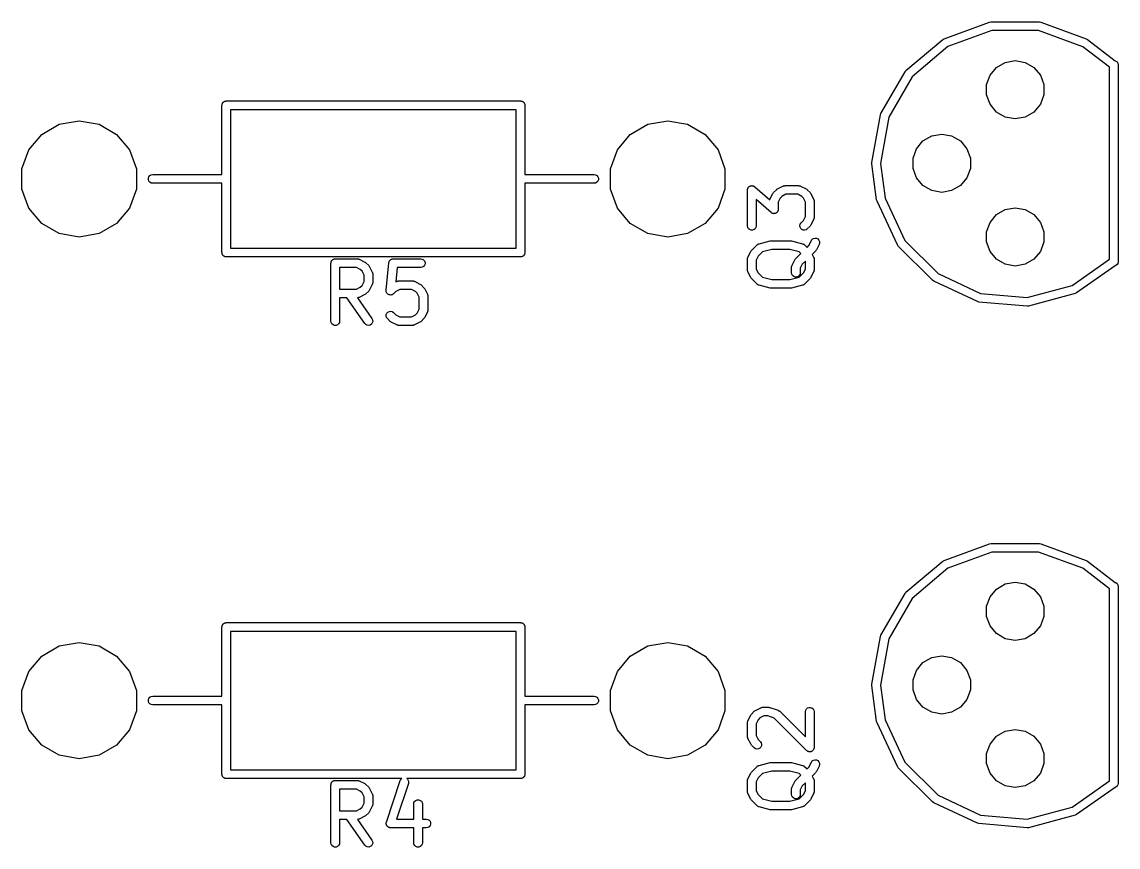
# Model space of a CAD drawing. Extents: x 149.8 to 198.9, y -148.5 to -50.
# Drawn here: x 153.85 to 172.78, y -114.53 to -100.29 of the extents above; entities that cross this region are included whole.
import ezdxf

# ---------------------------------------------------------------- set-up
doc = ezdxf.new("R2010")
doc.units = 0
doc.header["$MEASUREMENT"] = 0
doc.layers.add('BLACK', color=7, linetype='CONTINUOUS')

msp = doc.modelspace()

# ---------------------------------------------------------------- linework, layer by layer
at = {"layer": 'Black'}
for p, q in [((170.558, -100.296), (170.583, -100.291)), ((170.583, -100.291), (171.417, -100.291)), ((171.417, -100.291), (171.442, -100.296)), ((169.774, -100.581), (170.558, -100.296)), ((170.596, -100.441), (169.838, -100.717)), ((171.404, -100.441), (170.596, -100.441)), ((172.164, -100.718), (171.404, -100.441)), ((171.442, -100.296), (172.226, -100.581)), ((169.113, -101.13), (169.752, -100.594)), ((169.752, -100.594), (169.761, -100.589)), ((169.761, -100.589), (169.774, -100.581)), ((172.226, -100.581), (172.236, -100.587)), ((172.236, -100.587), (172.246, -100.592)), ((172.246, -100.592), (172.727, -100.961)), ((169.838, -100.717), (169.22, -101.236)), ((172.625, -101.072), (172.164, -100.718)), ((170.677, -101.075), (170.828, -100.988)), ((170.828, -100.988), (171, -100.958)), ((171, -100.958), (171.172, -100.988)), ((171.172, -100.988), (171.323, -101.075)), ((172.727, -100.961), (172.737, -100.965)), ((172.737, -100.965), (172.757, -100.982)), ((172.757, -100.982), (172.77, -101.004)), ((172.77, -101.004), (172.775, -101.03)), ((172.775, -101.03), (172.775, -104.43)), ((168.68, -101.872), (169.097, -101.15)), ((169.22, -101.236), (168.816, -101.935)), ((169.097, -101.15), (169.113, -101.13)), ((169.113, -101.13), (169.113, -101.13)), ((170.505, -101.373), (170.565, -101.209)), ((170.565, -101.209), (170.677, -101.075)), ((171.323, -101.075), (171.435, -101.209)), ((171.435, -101.209), (171.495, -101.373)), ((172.625, -104.386), (172.625, -101.072)), ((170.505, -101.547), (170.505, -101.373)), ((171.495, -101.373), (171.495, -101.547)), ((170.565, -101.711), (170.505, -101.547)), ((171.495, -101.547), (171.435, -101.711)), ((157.305, -101.73), (157.306, -101.724)), ((157.305, -102.925), (157.305, -101.73)), ((157.306, -101.717), (157.308, -101.711)), ((157.306, -101.724), (157.306, -101.717)), ((157.308, -101.711), (157.31, -101.704)), ((157.31, -101.704), (157.313, -101.699)), ((157.313, -101.699), (157.315, -101.692)), ((157.315, -101.692), (157.319, -101.687)), ((157.319, -101.687), (157.323, -101.682)), ((157.323, -101.682), (157.328, -101.678)), ((157.328, -101.678), (157.332, -101.673)), ((157.332, -101.673), (157.337, -101.669)), ((157.337, -101.669), (157.343, -101.665)), ((157.343, -101.665), (157.349, -101.663)), ((157.349, -101.663), (157.354, -101.66)), ((157.354, -101.66), (157.361, -101.658)), ((157.361, -101.658), (157.367, -101.656)), ((157.367, -101.656), (157.374, -101.656)), ((157.374, -101.656), (157.38, -101.655)), ((157.38, -101.655), (162.46, -101.655)), ((157.455, -101.805), (157.455, -104.195)), ((162.385, -101.805), (157.455, -101.805)), ((162.385, -104.195), (162.385, -101.805)), ((162.46, -101.655), (162.466, -101.656)), ((162.466, -101.656), (162.473, -101.656)), ((162.473, -101.656), (162.479, -101.658)), ((162.479, -101.658), (162.486, -101.66)), ((162.486, -101.66), (162.491, -101.663)), ((162.491, -101.663), (162.498, -101.665)), ((162.498, -101.665), (162.503, -101.669)), ((162.503, -101.669), (162.508, -101.673)), ((162.508, -101.673), (162.512, -101.678)), ((162.512, -101.678), (162.517, -101.682)), ((162.517, -101.682), (162.521, -101.687)), ((162.521, -101.687), (162.525, -101.692)), ((162.525, -101.692), (162.527, -101.699)), ((162.527, -101.699), (162.53, -101.704)), ((162.53, -101.704), (162.532, -101.711)), ((162.532, -101.711), (162.534, -101.717)), ((162.534, -101.717), (162.534, -101.724)), ((162.534, -101.724), (162.535, -101.73)), ((162.535, -101.73), (162.535, -102.925)), ((170.677, -101.845), (170.565, -101.711)), ((171.435, -101.711), (171.323, -101.845)), ((168.526, -102.717), (168.671, -101.896)), ((168.671, -101.896), (168.68, -101.872)), ((168.816, -101.935), (168.676, -102.732)), ((168.68, -101.872), (168.68, -101.872)), ((170.828, -101.932), (170.677, -101.845)), ((171, -101.962), (170.828, -101.932)), ((171.172, -101.932), (171, -101.962)), ((171.323, -101.845), (171.172, -101.932)), ((154.195, -102.231), (154.497, -102.057)), ((154.497, -102.057), (154.84, -101.997)), ((154.84, -101.997), (155.183, -102.057)), ((155.183, -102.057), (155.485, -102.231)), ((164.355, -102.231), (164.657, -102.057)), ((164.657, -102.057), (165, -101.997)), ((165, -101.997), (165.343, -102.057)), ((165.343, -102.057), (165.645, -102.231)), ((153.971, -102.498), (154.195, -102.231)), ((155.485, -102.231), (155.709, -102.498)), ((164.131, -102.498), (164.355, -102.231)), ((165.645, -102.231), (165.869, -102.498)), ((169.295, -102.479), (169.407, -102.345)), ((169.407, -102.345), (169.558, -102.258)), ((169.558, -102.258), (169.73, -102.228)), ((169.73, -102.228), (169.902, -102.258)), ((169.902, -102.258), (170.053, -102.345)), ((170.053, -102.345), (170.165, -102.479)), ((153.852, -102.826), (153.971, -102.498)), ((155.709, -102.498), (155.828, -102.826)), ((164.012, -102.826), (164.131, -102.498)), ((165.869, -102.498), (165.988, -102.826)), ((169.235, -102.643), (169.295, -102.479)), ((170.165, -102.479), (170.225, -102.643)), ((168.526, -102.728), (168.526, -102.717)), ((168.526, -102.74), (168.526, -102.728)), ((168.607, -103.361), (168.526, -102.74)), ((168.676, -102.732), (168.755, -103.33)), ((169.235, -102.817), (169.235, -102.643)), ((170.225, -102.643), (170.225, -102.817)), ((153.852, -103.174), (153.852, -102.826)), ((155.828, -102.826), (155.828, -103.174)), ((156.062, -102.943), (156.084, -102.93)), ((156.084, -102.93), (156.11, -102.925)), ((156.11, -102.925), (157.305, -102.925)), ((162.535, -102.925), (163.73, -102.925)), ((163.73, -102.925), (163.756, -102.93)), ((163.756, -102.93), (163.778, -102.943)), ((164.012, -103.174), (164.012, -102.826)), ((165.988, -102.826), (165.988, -103.174)), ((169.295, -102.981), (169.235, -102.817)), ((170.225, -102.817), (170.165, -102.981)), ((156.036, -102.987), (156.045, -102.962)), ((156.036, -103.013), (156.036, -102.987)), ((156.045, -103.037), (156.036, -103.013)), ((156.045, -102.962), (156.062, -102.943)), ((156.062, -103.057), (156.045, -103.037)), ((156.084, -103.07), (156.062, -103.057)), ((156.11, -103.075), (156.084, -103.07)), ((157.305, -103.075), (156.11, -103.075)), ((157.305, -104.27), (157.305, -103.075)), ((163.73, -103.075), (162.535, -103.075)), ((162.535, -103.075), (162.535, -104.27)), ((163.756, -103.07), (163.73, -103.075)), ((163.778, -103.057), (163.756, -103.07)), ((163.778, -102.943), (163.795, -102.962)), ((163.795, -103.037), (163.778, -103.057)), ((163.795, -102.962), (163.804, -102.987)), ((163.804, -103.013), (163.795, -103.037)), ((163.804, -102.987), (163.804, -103.013)), ((166.405, -103.132), (166.41, -103.129)), ((166.41, -103.129), (166.415, -103.126)), ((166.415, -103.126), (166.422, -103.123)), ((166.422, -103.123), (166.428, -103.119)), ((166.428, -103.119), (166.434, -103.119)), ((166.434, -103.119), (166.439, -103.117)), ((166.439, -103.117), (166.447, -103.117)), ((166.447, -103.117), (166.454, -103.115)), ((166.454, -103.115), (166.46, -103.117)), ((166.46, -103.117), (166.465, -103.117)), ((166.465, -103.117), (166.472, -103.119)), ((166.472, -103.119), (166.479, -103.121)), ((166.479, -103.121), (166.484, -103.124)), ((166.484, -103.124), (166.49, -103.126)), ((166.49, -103.126), (166.495, -103.13)), ((166.495, -103.13), (166.502, -103.134)), ((166.895, -103.171), (166.99, -103.123)), ((166.99, -103.123), (166.994, -103.122)), ((166.994, -103.122), (166.998, -103.12)), ((166.998, -103.12), (167.007, -103.118)), ((167.007, -103.118), (167.015, -103.116)), ((167.015, -103.116), (167.02, -103.116)), ((167.02, -103.116), (167.024, -103.115)), ((167.024, -103.115), (167.262, -103.115)), ((167.262, -103.115), (167.266, -103.116)), ((167.266, -103.116), (167.27, -103.116)), ((167.27, -103.116), (167.279, -103.118)), ((167.279, -103.118), (167.288, -103.12)), ((167.288, -103.12), (167.291, -103.122)), ((167.291, -103.122), (167.295, -103.123)), ((167.295, -103.123), (167.391, -103.171)), ((169.407, -103.115), (169.295, -102.981)), ((169.558, -103.202), (169.407, -103.115)), ((170.053, -103.115), (169.902, -103.202)), ((170.165, -102.981), (170.053, -103.115)), ((153.971, -103.502), (153.852, -103.174)), ((155.828, -103.174), (155.709, -103.502)), ((164.131, -103.502), (164.012, -103.174)), ((165.988, -103.174), (165.869, -103.502)), ((166.377, -103.19), (166.379, -103.183)), ((166.377, -103.81), (166.377, -103.19)), ((166.379, -103.176), (166.381, -103.171)), ((166.379, -103.183), (166.379, -103.176)), ((166.381, -103.171), (166.382, -103.165)), ((166.382, -103.165), (166.386, -103.158)), ((166.386, -103.158), (166.388, -103.152)), ((166.388, -103.152), (166.392, -103.147)), ((166.392, -103.147), (166.395, -103.142)), ((166.395, -103.142), (166.401, -103.138)), ((166.401, -103.138), (166.405, -103.132)), ((166.502, -103.134), (166.762, -103.362)), ((166.766, -103.347), (166.814, -103.252)), ((166.814, -103.252), (166.821, -103.243)), ((166.821, -103.243), (166.828, -103.233)), ((166.828, -103.233), (166.876, -103.185)), ((166.876, -103.185), (166.885, -103.178)), ((166.885, -103.178), (166.895, -103.171)), ((166.973, -103.3), (166.943, -103.33)), ((167.042, -103.265), (166.973, -103.3)), ((167.244, -103.265), (167.042, -103.265)), ((167.313, -103.3), (167.244, -103.265)), ((167.343, -103.33), (167.313, -103.3)), ((167.391, -103.171), (167.4, -103.178)), ((167.4, -103.178), (167.41, -103.185)), ((167.41, -103.185), (167.458, -103.233)), ((167.458, -103.233), (167.465, -103.243)), ((167.465, -103.243), (167.472, -103.252)), ((167.472, -103.252), (167.519, -103.347)), ((169.73, -103.232), (169.558, -103.202)), ((169.902, -103.202), (169.73, -103.232)), ((154.195, -103.769), (153.971, -103.502)), ((155.709, -103.502), (155.485, -103.769)), ((164.355, -103.769), (164.131, -103.502)), ((165.869, -103.502), (165.645, -103.769)), ((166.784, -103.58), (166.527, -103.356)), ((166.527, -103.356), (166.527, -103.81)), ((166.762, -103.362), (166.763, -103.355)), ((166.763, -103.355), (166.765, -103.352)), ((166.765, -103.352), (166.766, -103.347)), ((166.943, -103.33), (166.908, -103.399)), ((166.908, -103.399), (166.908, -103.524)), ((167.377, -103.399), (167.343, -103.33)), ((167.377, -103.649), (167.377, -103.399)), ((167.519, -103.347), (167.521, -103.352)), ((167.521, -103.352), (167.523, -103.355)), ((167.523, -103.355), (167.524, -103.364)), ((167.524, -103.364), (167.527, -103.372)), ((167.527, -103.372), (167.527, -103.377)), ((167.527, -103.377), (167.527, -103.381)), ((167.527, -103.381), (167.527, -103.667)), ((168.611, -103.372), (168.607, -103.361)), ((168.614, -103.383), (168.611, -103.372)), ((168.966, -104.138), (168.614, -103.383)), ((168.755, -103.33), (169.096, -104.063)), ((170.828, -103.528), (171, -103.498)), ((171, -103.498), (171.172, -103.528)), ((166.79, -103.584), (166.784, -103.58)), ((166.796, -103.589), (166.79, -103.584)), ((166.801, -103.591), (166.796, -103.589)), ((166.806, -103.594), (166.801, -103.591)), ((166.813, -103.595), (166.806, -103.594)), ((166.82, -103.598), (166.813, -103.595)), ((166.826, -103.598), (166.82, -103.598)), ((166.832, -103.599), (166.826, -103.598)), ((166.839, -103.598), (166.832, -103.599)), ((166.846, -103.598), (166.839, -103.598)), ((166.852, -103.596), (166.846, -103.598)), ((166.858, -103.595), (166.852, -103.596)), ((166.864, -103.591), (166.858, -103.595)), ((166.871, -103.589), (166.864, -103.591)), ((166.875, -103.585), (166.871, -103.589)), ((166.88, -103.582), (166.875, -103.585)), ((166.885, -103.577), (166.88, -103.582)), ((166.891, -103.572), (166.885, -103.577)), ((166.894, -103.567), (166.891, -103.572)), ((166.897, -103.563), (166.894, -103.567)), ((166.9, -103.556), (166.897, -103.563)), ((166.904, -103.549), (166.9, -103.556)), ((166.905, -103.544), (166.904, -103.549)), ((166.907, -103.538), (166.905, -103.544)), ((166.908, -103.524), (166.907, -103.531)), ((166.907, -103.531), (166.907, -103.538)), ((167.343, -103.717), (167.377, -103.649)), ((167.521, -103.696), (167.519, -103.7)), ((167.523, -103.692), (167.521, -103.696)), ((167.524, -103.684), (167.523, -103.692)), ((167.527, -103.675), (167.524, -103.684)), ((167.527, -103.667), (167.527, -103.671)), ((167.527, -103.671), (167.527, -103.675)), ((170.565, -103.749), (170.677, -103.615)), ((170.677, -103.615), (170.828, -103.528)), ((171.172, -103.528), (171.323, -103.615)), ((171.323, -103.615), (171.435, -103.749)), ((154.497, -103.943), (154.195, -103.769)), ((155.485, -103.769), (155.183, -103.943)), ((164.657, -103.943), (164.355, -103.769)), ((165.645, -103.769), (165.343, -103.943)), ((166.382, -103.835), (166.377, -103.81)), ((166.395, -103.858), (166.382, -103.835)), ((166.415, -103.874), (166.395, -103.858)), ((166.439, -103.883), (166.415, -103.874)), ((166.465, -103.883), (166.439, -103.883)), ((166.49, -103.874), (166.465, -103.883)), ((166.51, -103.858), (166.49, -103.874)), ((166.523, -103.835), (166.51, -103.858)), ((166.527, -103.81), (166.523, -103.835)), ((167.282, -103.803), (167.289, -103.778)), ((167.285, -103.829), (167.282, -103.803)), ((167.296, -103.853), (167.285, -103.829)), ((167.289, -103.778), (167.304, -103.756)), ((167.314, -103.871), (167.296, -103.853)), ((167.304, -103.756), (167.343, -103.717)), ((167.338, -103.882), (167.314, -103.871)), ((167.364, -103.884), (167.338, -103.882)), ((167.389, -103.877), (167.364, -103.884)), ((167.41, -103.863), (167.389, -103.877)), ((167.458, -103.815), (167.41, -103.863)), ((167.465, -103.805), (167.458, -103.815)), ((167.472, -103.795), (167.465, -103.805)), ((167.519, -103.7), (167.472, -103.795)), ((170.505, -103.913), (170.565, -103.749)), ((171.435, -103.749), (171.495, -103.913)), ((154.84, -104.003), (154.497, -103.943)), ((155.183, -103.943), (154.84, -104.003)), ((165, -104.003), (164.657, -103.943)), ((165.343, -103.943), (165, -104.003)), ((166.577, -104.118), (166.768, -104.07)), ((166.768, -104.07), (166.777, -104.069)), ((166.777, -104.069), (166.786, -104.068)), ((166.786, -104.068), (167.119, -104.068)), ((167.119, -104.068), (167.128, -104.069)), ((167.128, -104.069), (167.137, -104.07)), ((167.137, -104.07), (167.328, -104.118)), ((167.438, -104.146), (167.481, -104.062)), ((167.481, -104.062), (167.496, -104.041)), ((167.496, -104.041), (167.518, -104.026)), ((167.518, -104.026), (167.543, -104.02)), ((167.543, -104.02), (167.569, -104.023)), ((167.569, -104.023), (167.592, -104.035)), ((167.592, -104.035), (167.61, -104.054)), ((167.61, -104.054), (167.621, -104.078)), ((169.096, -104.063), (169.667, -104.634)), ((170.505, -104.087), (170.505, -103.913)), ((171.495, -103.913), (171.495, -104.087)), ((157.455, -104.195), (162.385, -104.195)), ((166.385, -104.347), (166.433, -104.252)), ((166.433, -104.252), (166.44, -104.243)), ((166.44, -104.243), (166.447, -104.233)), ((166.447, -104.233), (166.542, -104.137)), ((166.542, -104.137), (166.548, -104.133)), ((166.548, -104.133), (166.553, -104.128)), ((166.553, -104.128), (166.559, -104.126)), ((166.559, -104.126), (166.564, -104.123)), ((166.634, -104.258), (166.562, -104.33)), ((166.564, -104.123), (166.57, -104.121)), ((166.57, -104.121), (166.577, -104.118)), ((166.795, -104.218), (166.634, -104.258)), ((167.11, -104.218), (166.795, -104.218)), ((167.271, -104.258), (167.11, -104.218)), ((167.299, -104.286), (167.271, -104.258)), ((167.328, -104.118), (167.334, -104.121)), ((167.334, -104.121), (167.341, -104.123)), ((167.341, -104.123), (167.346, -104.126)), ((167.346, -104.126), (167.352, -104.128)), ((167.352, -104.128), (167.357, -104.133)), ((167.357, -104.133), (167.363, -104.137)), ((167.363, -104.137), (167.405, -104.18)), ((167.405, -104.18), (167.438, -104.146)), ((167.553, -104.244), (167.496, -104.301)), ((167.56, -104.234), (167.553, -104.244)), ((167.567, -104.224), (167.56, -104.234)), ((167.615, -104.129), (167.567, -104.224)), ((167.622, -104.104), (167.615, -104.129)), ((167.621, -104.078), (167.622, -104.104)), ((168.981, -104.16), (168.966, -104.138)), ((169.57, -104.749), (168.981, -104.16)), ((168.981, -104.16), (168.981, -104.16)), ((170.565, -104.251), (170.505, -104.087)), ((170.677, -104.385), (170.565, -104.251)), ((171.435, -104.251), (171.323, -104.385)), ((171.495, -104.087), (171.435, -104.251)), ((157.306, -104.276), (157.305, -104.27)), ((157.306, -104.283), (157.306, -104.276)), ((157.308, -104.289), (157.306, -104.283)), ((157.31, -104.296), (157.308, -104.289)), ((157.313, -104.301), (157.31, -104.296)), ((157.315, -104.307), (157.313, -104.301)), ((157.319, -104.313), (157.315, -104.307)), ((157.323, -104.318), (157.319, -104.313)), ((157.328, -104.322), (157.323, -104.318)), ((157.332, -104.327), (157.328, -104.322)), ((157.337, -104.331), (157.332, -104.327)), ((157.343, -104.335), (157.337, -104.331)), ((157.349, -104.337), (157.343, -104.335)), ((157.354, -104.34), (157.349, -104.337)), ((157.361, -104.342), (157.354, -104.34)), ((157.367, -104.344), (157.361, -104.342)), ((157.374, -104.344), (157.367, -104.344)), ((157.38, -104.345), (157.374, -104.344)), ((162.46, -104.345), (157.38, -104.345)), ((159.187, -104.452), (159.188, -104.446)), ((159.187, -105.452), (159.187, -104.452)), ((159.188, -104.439), (159.19, -104.433)), ((159.188, -104.446), (159.188, -104.439)), ((159.19, -104.433), (159.191, -104.427)), ((159.191, -104.427), (159.195, -104.421)), ((159.195, -104.421), (159.197, -104.415)), ((159.197, -104.415), (159.201, -104.41)), ((159.201, -104.41), (159.204, -104.404)), ((159.204, -104.404), (159.209, -104.4)), ((159.209, -104.4), (159.214, -104.395)), ((159.214, -104.395), (159.219, -104.392)), ((159.219, -104.392), (159.224, -104.387)), ((159.224, -104.387), (159.231, -104.385)), ((159.231, -104.385), (159.236, -104.382)), ((159.236, -104.382), (159.243, -104.381)), ((159.243, -104.381), (159.249, -104.379)), ((159.249, -104.379), (159.255, -104.379)), ((159.255, -104.379), (159.262, -104.377)), ((159.262, -104.377), (159.643, -104.377)), ((159.643, -104.377), (159.647, -104.378)), ((159.647, -104.378), (159.651, -104.378)), ((159.651, -104.378), (159.66, -104.38)), ((159.66, -104.38), (159.669, -104.382)), ((159.669, -104.382), (159.672, -104.384)), ((159.672, -104.384), (159.676, -104.385)), ((159.676, -104.385), (159.772, -104.433)), ((159.772, -104.433), (159.781, -104.44)), ((159.781, -104.44), (159.791, -104.447)), ((159.791, -104.447), (159.839, -104.495)), ((160.14, -104.921), (160.187, -104.445)), ((160.187, -104.445), (160.188, -104.442)), ((160.188, -104.439), (160.192, -104.43)), ((160.188, -104.442), (160.188, -104.439)), ((160.192, -104.43), (160.194, -104.42)), ((160.194, -104.42), (160.196, -104.418)), ((160.196, -104.418), (160.197, -104.415)), ((160.197, -104.415), (160.204, -104.407)), ((160.204, -104.407), (160.21, -104.399)), ((160.21, -104.399), (160.212, -104.397)), ((160.212, -104.397), (160.214, -104.395)), ((160.214, -104.395), (160.223, -104.39)), ((160.223, -104.39), (160.231, -104.384)), ((160.231, -104.384), (160.234, -104.383)), ((160.234, -104.383), (160.236, -104.382)), ((160.236, -104.382), (160.246, -104.38)), ((160.246, -104.38), (160.256, -104.378)), ((160.256, -104.378), (160.259, -104.378)), ((160.259, -104.378), (160.262, -104.377)), ((160.262, -104.377), (160.738, -104.377)), ((160.738, -104.377), (160.764, -104.382)), ((160.764, -104.382), (160.786, -104.395)), ((160.786, -104.395), (160.803, -104.415)), ((160.803, -104.415), (160.812, -104.439)), ((160.812, -104.439), (160.812, -104.465)), ((162.466, -104.344), (162.46, -104.345)), ((162.473, -104.344), (162.466, -104.344)), ((162.479, -104.342), (162.473, -104.344)), ((162.486, -104.34), (162.479, -104.342)), ((162.491, -104.337), (162.486, -104.34)), ((162.498, -104.335), (162.491, -104.337)), ((162.503, -104.331), (162.498, -104.335)), ((162.508, -104.327), (162.503, -104.331)), ((162.512, -104.322), (162.508, -104.327)), ((162.517, -104.318), (162.512, -104.322)), ((162.521, -104.313), (162.517, -104.318)), ((162.525, -104.307), (162.521, -104.313)), ((162.527, -104.301), (162.525, -104.307)), ((162.53, -104.296), (162.527, -104.301)), ((162.532, -104.289), (162.53, -104.296)), ((162.534, -104.283), (162.532, -104.289)), ((162.535, -104.27), (162.534, -104.276)), ((162.534, -104.276), (162.534, -104.283)), ((166.377, -104.381), (166.378, -104.377)), ((166.377, -104.571), (166.377, -104.381)), ((166.378, -104.372), (166.38, -104.364)), ((166.378, -104.377), (166.378, -104.372)), ((166.38, -104.364), (166.382, -104.355)), ((166.382, -104.355), (166.384, -104.352)), ((166.384, -104.352), (166.385, -104.347)), ((166.562, -104.33), (166.527, -104.399)), ((166.527, -104.399), (166.527, -104.554)), ((167.147, -104.49), (167.195, -104.395)), ((167.195, -104.395), (167.202, -104.385)), ((167.202, -104.385), (167.209, -104.376)), ((167.209, -104.376), (167.299, -104.286)), ((167.377, -104.419), (167.324, -104.473)), ((167.377, -104.554), (167.377, -104.419)), ((167.496, -104.301), (167.519, -104.347)), ((167.519, -104.347), (167.521, -104.352)), ((167.521, -104.352), (167.523, -104.355)), ((167.523, -104.355), (167.524, -104.364)), ((167.524, -104.364), (167.527, -104.372)), ((167.527, -104.372), (167.527, -104.377)), ((167.527, -104.377), (167.527, -104.381)), ((167.527, -104.381), (167.527, -104.571)), ((170.828, -104.472), (170.677, -104.385)), ((171.323, -104.385), (171.172, -104.472)), ((171.982, -104.836), (172.625, -104.386)), ((172.775, -104.43), (172.77, -104.456)), ((159.337, -104.527), (159.337, -104.901)), ((159.625, -104.527), (159.337, -104.527)), ((159.694, -104.562), (159.625, -104.527)), ((159.724, -104.592), (159.694, -104.562)), ((159.758, -104.661), (159.724, -104.592)), ((159.839, -104.495), (159.846, -104.504)), ((159.846, -104.504), (159.853, -104.514)), ((159.853, -104.514), (159.9, -104.609)), ((159.9, -104.609), (159.902, -104.613)), ((159.902, -104.613), (159.904, -104.617)), ((159.904, -104.617), (159.905, -104.626)), ((159.905, -104.626), (159.908, -104.634)), ((159.908, -104.634), (159.908, -104.639)), ((159.908, -104.639), (159.908, -104.643)), ((159.908, -104.643), (159.908, -104.786)), ((160.33, -104.527), (160.305, -104.776)), ((160.738, -104.527), (160.33, -104.527)), ((160.764, -104.523), (160.738, -104.527)), ((160.786, -104.51), (160.764, -104.523)), ((160.803, -104.49), (160.786, -104.51)), ((160.812, -104.465), (160.803, -104.49)), ((166.378, -104.576), (166.377, -104.571)), ((166.378, -104.58), (166.378, -104.576)), ((166.38, -104.588), (166.378, -104.58)), ((166.382, -104.597), (166.38, -104.588)), ((166.384, -104.601), (166.382, -104.597)), ((166.385, -104.605), (166.384, -104.601)), ((166.433, -104.7), (166.385, -104.605)), ((166.527, -104.554), (166.562, -104.622)), ((166.562, -104.622), (166.634, -104.694)), ((167.139, -104.524), (167.14, -104.52)), ((167.139, -104.619), (167.139, -104.524)), ((167.144, -104.645), (167.139, -104.619)), ((167.14, -104.515), (167.142, -104.507)), ((167.14, -104.52), (167.14, -104.515)), ((167.142, -104.507), (167.144, -104.498)), ((167.144, -104.498), (167.146, -104.494)), ((167.146, -104.494), (167.147, -104.49)), ((167.271, -104.694), (167.343, -104.622)), ((167.289, -104.619), (167.285, -104.645)), ((167.324, -104.473), (167.289, -104.542)), ((167.289, -104.542), (167.289, -104.619)), ((167.343, -104.622), (167.377, -104.554)), ((167.519, -104.605), (167.472, -104.7)), ((167.521, -104.601), (167.519, -104.605)), ((167.523, -104.597), (167.521, -104.601)), ((167.524, -104.588), (167.523, -104.597)), ((167.527, -104.58), (167.524, -104.588)), ((167.527, -104.571), (167.527, -104.576)), ((167.527, -104.576), (167.527, -104.58)), ((169.667, -104.634), (170.399, -104.975)), ((171, -104.502), (170.828, -104.472)), ((171.172, -104.472), (171, -104.502)), ((172.724, -104.5), (172.057, -104.967)), ((172.737, -104.495), (172.724, -104.5)), ((172.757, -104.478), (172.737, -104.495)), ((172.77, -104.456), (172.757, -104.478)), ((159.724, -104.837), (159.758, -104.768)), ((159.758, -104.768), (159.758, -104.661)), ((159.9, -104.819), (159.853, -104.914)), ((159.902, -104.815), (159.9, -104.819)), ((159.904, -104.811), (159.902, -104.815)), ((159.905, -104.803), (159.904, -104.811)), ((159.908, -104.794), (159.905, -104.803)), ((159.908, -104.786), (159.908, -104.79)), ((159.908, -104.79), (159.908, -104.794)), ((160.305, -104.776), (160.324, -104.766)), ((160.324, -104.766), (160.328, -104.765)), ((160.328, -104.765), (160.331, -104.763)), ((160.331, -104.763), (160.34, -104.761)), ((160.34, -104.761), (160.349, -104.759)), ((160.349, -104.759), (160.353, -104.759)), ((160.353, -104.759), (160.357, -104.758)), ((160.357, -104.758), (160.595, -104.758)), ((160.595, -104.758), (160.599, -104.759)), ((160.599, -104.759), (160.604, -104.759)), ((160.604, -104.759), (160.612, -104.761)), ((160.612, -104.761), (160.621, -104.763)), ((160.621, -104.763), (160.625, -104.765)), ((160.625, -104.765), (160.629, -104.766)), ((160.629, -104.766), (160.724, -104.814)), ((160.724, -104.814), (160.734, -104.821)), ((160.734, -104.821), (160.744, -104.828)), ((160.744, -104.828), (160.791, -104.876)), ((166.44, -104.71), (166.433, -104.7)), ((166.447, -104.72), (166.44, -104.71)), ((166.542, -104.815), (166.447, -104.72)), ((166.548, -104.819), (166.542, -104.815)), ((166.553, -104.824), (166.548, -104.819)), ((166.559, -104.826), (166.553, -104.824)), ((166.564, -104.83), (166.559, -104.826)), ((166.57, -104.832), (166.564, -104.83)), ((166.577, -104.835), (166.57, -104.832)), ((166.634, -104.694), (166.795, -104.735)), ((166.795, -104.735), (167.11, -104.735)), ((167.11, -104.735), (167.271, -104.694)), ((167.157, -104.667), (167.144, -104.645)), ((167.177, -104.684), (167.157, -104.667)), ((167.201, -104.693), (167.177, -104.684)), ((167.227, -104.693), (167.201, -104.693)), ((167.252, -104.684), (167.227, -104.693)), ((167.272, -104.667), (167.252, -104.684)), ((167.285, -104.645), (167.272, -104.667)), ((167.334, -104.832), (167.328, -104.835)), ((167.341, -104.83), (167.334, -104.832)), ((167.346, -104.826), (167.341, -104.83)), ((167.352, -104.824), (167.346, -104.826)), ((167.357, -104.819), (167.352, -104.824)), ((167.363, -104.815), (167.357, -104.819)), ((167.458, -104.72), (167.363, -104.815)), ((167.465, -104.71), (167.458, -104.72)), ((167.472, -104.7), (167.465, -104.71)), ((169.592, -104.764), (169.57, -104.749)), ((170.347, -105.116), (169.592, -104.764)), ((159.337, -104.901), (159.625, -104.901)), ((159.625, -104.901), (159.694, -104.867)), ((159.772, -104.996), (159.676, -105.043)), ((159.694, -104.867), (159.724, -104.837)), ((159.781, -104.988), (159.772, -104.996)), ((159.791, -104.982), (159.781, -104.988)), ((159.839, -104.934), (159.791, -104.982)), ((159.846, -104.924), (159.839, -104.934)), ((159.853, -104.914), (159.846, -104.924)), ((160.14, -104.922), (160.14, -104.921)), ((160.141, -104.935), (160.14, -104.922)), ((160.14, -104.922), (160.14, -104.922)), ((160.142, -104.947), (160.141, -104.935)), ((160.142, -104.948), (160.142, -104.947)), ((160.147, -104.959), (160.142, -104.948)), ((160.142, -104.948), (160.142, -104.948)), ((160.152, -104.971), (160.147, -104.959)), ((160.153, -104.971), (160.152, -104.971)), ((160.153, -104.972), (160.153, -104.971)), ((160.162, -104.98), (160.153, -104.972)), ((160.171, -104.989), (160.162, -104.98)), ((160.171, -104.99), (160.171, -104.989)), ((160.183, -104.995), (160.171, -104.99)), ((160.171, -104.99), (160.171, -104.99)), ((160.194, -105.001), (160.183, -104.995)), ((160.195, -105.001), (160.194, -105.001)), ((160.194, -105.001), (160.194, -105.001)), ((160.207, -105.002), (160.195, -105.001)), ((160.22, -105.003), (160.207, -105.002)), ((160.221, -105.003), (160.22, -105.003)), ((160.22, -105.003), (160.22, -105.003)), ((160.233, -105), (160.221, -105.003)), ((160.245, -104.997), (160.233, -105)), ((160.246, -104.997), (160.245, -104.997)), ((160.256, -104.989), (160.246, -104.997)), ((160.246, -104.997), (160.246, -104.997)), ((160.267, -104.982), (160.256, -104.989)), ((160.306, -104.943), (160.267, -104.982)), ((160.267, -104.982), (160.267, -104.982)), ((160.267, -104.982), (160.267, -104.982)), ((160.375, -104.908), (160.306, -104.943)), ((160.578, -104.908), (160.375, -104.908)), ((160.646, -104.943), (160.578, -104.908)), ((160.676, -104.973), (160.646, -104.943)), ((160.711, -105.042), (160.676, -104.973)), ((160.791, -104.876), (160.798, -104.885)), ((160.798, -104.885), (160.805, -104.895)), ((160.805, -104.895), (160.853, -104.99)), ((160.853, -104.99), (160.854, -104.994)), ((160.854, -104.994), (160.856, -104.998)), ((160.856, -104.998), (160.858, -105.007)), ((160.858, -105.007), (160.86, -105.015)), ((160.86, -105.015), (160.86, -105.02)), ((160.86, -105.02), (160.861, -105.024)), ((166.768, -104.882), (166.577, -104.835)), ((166.777, -104.883), (166.768, -104.882)), ((166.786, -104.885), (166.777, -104.883)), ((167.119, -104.885), (166.786, -104.885)), ((167.128, -104.883), (167.119, -104.885)), ((167.137, -104.882), (167.128, -104.883)), ((167.328, -104.835), (167.137, -104.882)), ((170.399, -104.975), (171.203, -105.045)), ((171.203, -105.045), (171.982, -104.836)), ((172.034, -104.978), (171.229, -105.193)), ((172.057, -104.967), (172.034, -104.978)), ((159.461, -105.051), (159.337, -105.051)), ((159.337, -105.051), (159.337, -105.452)), ((159.772, -105.495), (159.461, -105.051)), ((159.647, -105.05), (159.644, -105.051)), ((159.644, -105.051), (159.895, -105.409)), ((159.651, -105.051), (159.647, -105.05)), ((159.66, -105.048), (159.651, -105.051)), ((159.669, -105.047), (159.66, -105.048)), ((159.672, -105.045), (159.669, -105.047)), ((159.676, -105.043), (159.672, -105.045)), ((160.711, -105.244), (160.711, -105.042)), ((160.861, -105.024), (160.861, -105.262)), ((170.372, -105.123), (170.347, -105.116)), ((170.347, -105.116), (170.347, -105.116)), ((171.203, -105.196), (170.372, -105.123)), ((171.229, -105.193), (171.203, -105.196)), ((171.203, -105.196), (171.203, -105.196)), ((171.229, -105.193), (171.229, -105.193)), ((160.14, -105.364), (160.142, -105.338)), ((160.146, -105.389), (160.14, -105.364)), ((160.142, -105.338), (160.153, -105.314)), ((160.161, -105.41), (160.146, -105.389)), ((160.153, -105.314), (160.171, -105.296)), ((160.171, -105.296), (160.195, -105.285)), ((160.195, -105.285), (160.221, -105.282)), ((160.221, -105.282), (160.246, -105.289)), ((160.246, -105.289), (160.267, -105.304)), ((160.267, -105.304), (160.306, -105.343)), ((160.306, -105.343), (160.375, -105.377)), ((160.375, -105.377), (160.578, -105.377)), ((160.578, -105.377), (160.646, -105.343)), ((160.646, -105.343), (160.676, -105.313)), ((160.676, -105.313), (160.711, -105.244)), ((160.798, -105.4), (160.791, -105.41)), ((160.805, -105.391), (160.798, -105.4)), ((160.853, -105.295), (160.805, -105.391)), ((160.854, -105.291), (160.853, -105.295)), ((160.856, -105.288), (160.854, -105.291)), ((160.858, -105.279), (160.856, -105.288)), ((160.86, -105.27), (160.858, -105.279)), ((160.861, -105.262), (160.86, -105.266)), ((160.86, -105.266), (160.86, -105.27)), ((159.191, -105.478), (159.187, -105.452)), ((159.204, -105.501), (159.191, -105.478)), ((159.224, -105.517), (159.204, -105.501)), ((159.249, -105.526), (159.224, -105.517)), ((159.275, -105.526), (159.249, -105.526)), ((159.299, -105.517), (159.275, -105.526)), ((159.319, -105.501), (159.299, -105.517)), ((159.332, -105.478), (159.319, -105.501)), ((159.337, -105.452), (159.332, -105.478)), ((159.79, -105.514), (159.772, -105.495)), ((159.814, -105.525), (159.79, -105.514)), ((159.84, -105.527), (159.814, -105.525)), ((159.865, -105.52), (159.84, -105.527)), ((159.886, -105.505), (159.865, -105.52)), ((159.901, -105.484), (159.886, -105.505)), ((159.895, -105.409), (159.906, -105.433)), ((159.908, -105.459), (159.901, -105.484)), ((159.906, -105.433), (159.908, -105.459)), ((160.209, -105.458), (160.161, -105.41)), ((160.219, -105.465), (160.209, -105.458)), ((160.228, -105.472), (160.219, -105.465)), ((160.324, -105.519), (160.228, -105.472)), ((160.328, -105.521), (160.324, -105.519)), ((160.331, -105.523), (160.328, -105.521)), ((160.34, -105.524), (160.331, -105.523)), ((160.349, -105.527), (160.34, -105.524)), ((160.353, -105.527), (160.349, -105.527)), ((160.357, -105.527), (160.353, -105.527)), ((160.595, -105.527), (160.357, -105.527)), ((160.599, -105.527), (160.595, -105.527)), ((160.604, -105.527), (160.599, -105.527)), ((160.612, -105.524), (160.604, -105.527)), ((160.621, -105.523), (160.612, -105.524)), ((160.625, -105.521), (160.621, -105.523)), ((160.629, -105.519), (160.625, -105.521)), ((160.724, -105.472), (160.629, -105.519)), ((160.734, -105.465), (160.724, -105.472)), ((160.744, -105.458), (160.734, -105.465)), ((160.791, -105.41), (160.744, -105.458)), ((169.774, -109.581), (170.558, -109.296)), ((170.558, -109.296), (170.583, -109.291)), ((170.583, -109.291), (171.417, -109.291)), ((171.417, -109.291), (171.442, -109.296)), ((171.442, -109.296), (172.226, -109.581)), ((170.596, -109.441), (169.838, -109.717)), ((171.404, -109.441), (170.596, -109.441)), ((172.164, -109.718), (171.404, -109.441)), ((169.113, -110.13), (169.752, -109.594)), ((169.838, -109.717), (169.22, -110.236)), ((169.752, -109.594), (169.761, -109.589)), ((169.761, -109.589), (169.774, -109.581)), ((172.625, -110.072), (172.164, -109.718)), ((172.226, -109.581), (172.236, -109.587)), ((172.236, -109.587), (172.246, -109.592)), ((172.246, -109.592), (172.727, -109.961)), ((169.097, -110.15), (169.113, -110.13)), ((169.113, -110.13), (169.113, -110.13)), ((170.565, -110.209), (170.677, -110.075)), ((170.677, -110.075), (170.828, -109.988)), ((170.828, -109.988), (171, -109.958)), ((171, -109.958), (171.172, -109.988)), ((171.172, -109.988), (171.323, -110.075)), ((171.323, -110.075), (171.435, -110.209)), ((172.625, -113.386), (172.625, -110.072)), ((172.727, -109.961), (172.737, -109.965)), ((172.737, -109.965), (172.757, -109.982)), ((172.757, -109.982), (172.77, -110.004)), ((172.77, -110.004), (172.775, -110.03)), ((172.775, -110.03), (172.775, -113.43)), ((168.68, -110.872), (169.097, -110.15)), ((169.22, -110.236), (168.816, -110.935)), ((170.505, -110.373), (170.565, -110.209)), ((171.435, -110.209), (171.495, -110.373)), ((170.505, -110.547), (170.505, -110.373)), ((171.495, -110.373), (171.495, -110.547)), ((157.31, -110.704), (157.313, -110.699)), ((157.313, -110.699), (157.315, -110.692)), ((157.315, -110.692), (157.319, -110.687)), ((157.319, -110.687), (157.323, -110.682)), ((157.323, -110.682), (157.328, -110.678)), ((157.328, -110.678), (157.332, -110.673)), ((157.332, -110.673), (157.337, -110.669)), ((157.337, -110.669), (157.343, -110.665)), ((157.343, -110.665), (157.349, -110.663)), ((157.349, -110.663), (157.354, -110.66)), ((157.354, -110.66), (157.361, -110.658)), ((157.361, -110.658), (157.367, -110.656)), ((157.367, -110.656), (157.374, -110.656)), ((157.374, -110.656), (157.38, -110.655)), ((157.38, -110.655), (162.46, -110.655)), ((162.46, -110.655), (162.466, -110.656)), ((162.466, -110.656), (162.473, -110.656)), ((162.473, -110.656), (162.479, -110.658)), ((162.479, -110.658), (162.486, -110.66)), ((162.486, -110.66), (162.491, -110.663)), ((162.491, -110.663), (162.498, -110.665)), ((162.498, -110.665), (162.503, -110.669)), ((162.503, -110.669), (162.508, -110.673)), ((162.508, -110.673), (162.512, -110.678)), ((162.512, -110.678), (162.517, -110.682)), ((162.517, -110.682), (162.521, -110.687)), ((162.521, -110.687), (162.525, -110.692)), ((162.525, -110.692), (162.527, -110.699)), ((162.527, -110.699), (162.53, -110.704)), ((170.565, -110.711), (170.505, -110.547)), ((171.495, -110.547), (171.435, -110.711)), ((157.305, -110.73), (157.306, -110.724)), ((157.305, -111.925), (157.305, -110.73)), ((157.306, -110.717), (157.308, -110.711)), ((157.306, -110.724), (157.306, -110.717)), ((157.308, -110.711), (157.31, -110.704)), ((157.455, -110.805), (157.455, -113.195)), ((162.385, -110.805), (157.455, -110.805)), ((162.385, -113.195), (162.385, -110.805)), ((162.53, -110.704), (162.532, -110.711)), ((162.532, -110.711), (162.534, -110.717)), ((162.534, -110.717), (162.534, -110.724)), ((162.534, -110.724), (162.535, -110.73)), ((162.535, -110.73), (162.535, -111.925)), ((168.671, -110.896), (168.68, -110.872)), ((168.68, -110.872), (168.68, -110.872)), ((170.677, -110.845), (170.565, -110.711)), ((170.828, -110.932), (170.677, -110.845)), ((171.323, -110.845), (171.172, -110.932)), ((171.435, -110.711), (171.323, -110.845)), ((154.195, -111.231), (154.497, -111.057)), ((154.497, -111.057), (154.84, -110.997)), ((154.84, -110.997), (155.183, -111.057)), ((155.183, -111.057), (155.485, -111.231)), ((164.355, -111.231), (164.657, -111.057)), ((164.657, -111.057), (165, -110.997)), ((165, -110.997), (165.343, -111.057)), ((165.343, -111.057), (165.645, -111.231)), ((168.526, -111.717), (168.671, -110.896)), ((168.816, -110.935), (168.676, -111.732)), ((171, -110.962), (170.828, -110.932)), ((171.172, -110.932), (171, -110.962)), ((153.971, -111.498), (154.195, -111.231)), ((155.485, -111.231), (155.709, -111.498)), ((164.131, -111.498), (164.355, -111.231)), ((165.645, -111.231), (165.869, -111.498)), ((169.407, -111.345), (169.558, -111.258)), ((169.558, -111.258), (169.73, -111.228)), ((169.73, -111.228), (169.902, -111.258)), ((169.902, -111.258), (170.053, -111.345)), ((169.295, -111.479), (169.407, -111.345)), ((170.053, -111.345), (170.165, -111.479)), ((153.852, -111.826), (153.971, -111.498)), ((155.709, -111.498), (155.828, -111.826)), ((164.012, -111.826), (164.131, -111.498)), ((165.869, -111.498), (165.988, -111.826)), ((169.235, -111.643), (169.295, -111.479)), ((169.235, -111.817), (169.235, -111.643)), ((170.165, -111.479), (170.225, -111.643)), ((170.225, -111.643), (170.225, -111.817)), ((153.852, -112.174), (153.852, -111.826)), ((155.828, -111.826), (155.828, -112.174)), ((164.012, -112.174), (164.012, -111.826)), ((165.988, -111.826), (165.988, -112.174)), ((168.526, -111.728), (168.526, -111.717)), ((168.526, -111.74), (168.526, -111.728)), ((168.607, -112.361), (168.526, -111.74)), ((168.676, -111.732), (168.755, -112.33)), ((169.295, -111.981), (169.235, -111.817)), ((170.225, -111.817), (170.165, -111.981)), ((156.036, -111.987), (156.045, -111.962)), ((156.036, -112.013), (156.036, -111.987)), ((156.045, -112.037), (156.036, -112.013)), ((156.045, -111.962), (156.062, -111.943)), ((156.062, -111.943), (156.084, -111.93)), ((156.084, -111.93), (156.11, -111.925)), ((156.11, -111.925), (157.305, -111.925)), ((162.535, -111.925), (163.73, -111.925)), ((163.73, -111.925), (163.756, -111.93)), ((163.756, -111.93), (163.778, -111.943)), ((163.778, -111.943), (163.795, -111.962)), ((163.795, -111.962), (163.804, -111.987)), ((163.804, -112.013), (163.795, -112.037)), ((163.804, -111.987), (163.804, -112.013)), ((169.407, -112.115), (169.295, -111.981)), ((170.165, -111.981), (170.053, -112.115)), ((153.971, -112.502), (153.852, -112.174)), ((155.828, -112.174), (155.709, -112.502)), ((156.062, -112.057), (156.045, -112.037)), ((156.084, -112.07), (156.062, -112.057)), ((156.11, -112.075), (156.084, -112.07)), ((157.305, -112.075), (156.11, -112.075)), ((157.305, -113.27), (157.305, -112.075)), ((163.73, -112.075), (162.535, -112.075)), ((162.535, -112.075), (162.535, -113.27)), ((163.756, -112.07), (163.73, -112.075)), ((163.778, -112.057), (163.756, -112.07)), ((163.795, -112.037), (163.778, -112.057)), ((164.131, -112.502), (164.012, -112.174)), ((165.988, -112.174), (165.869, -112.502)), ((166.447, -112.233), (166.495, -112.185)), ((166.495, -112.185), (166.504, -112.178)), ((166.504, -112.178), (166.514, -112.171)), ((166.514, -112.171), (166.609, -112.123)), ((166.609, -112.123), (166.613, -112.122)), ((166.613, -112.122), (166.617, -112.12)), ((166.617, -112.12), (166.626, -112.118)), ((166.626, -112.118), (166.634, -112.116)), ((166.634, -112.116), (166.639, -112.116)), ((166.639, -112.116), (166.643, -112.115)), ((166.643, -112.115), (166.738, -112.115)), ((166.738, -112.115), (166.75, -112.118)), ((166.75, -112.118), (166.762, -112.119)), ((166.762, -112.119), (166.905, -112.167)), ((166.905, -112.167), (166.908, -112.169)), ((166.908, -112.169), (166.913, -112.17)), ((166.913, -112.17), (166.92, -112.175)), ((166.92, -112.175), (166.928, -112.179)), ((166.928, -112.179), (166.93, -112.183)), ((166.93, -112.183), (166.934, -112.185)), ((166.934, -112.185), (167.377, -112.628)), ((167.377, -112.19), (167.382, -112.165)), ((167.377, -112.628), (167.377, -112.19)), ((167.382, -112.165), (167.395, -112.142)), ((167.395, -112.142), (167.415, -112.126)), ((167.415, -112.126), (167.439, -112.117)), ((167.439, -112.117), (167.465, -112.117)), ((167.465, -112.117), (167.49, -112.126)), ((167.49, -112.126), (167.51, -112.142)), ((167.51, -112.142), (167.523, -112.165)), ((167.523, -112.165), (167.527, -112.19)), ((167.527, -112.19), (167.527, -112.81)), ((169.558, -112.202), (169.407, -112.115)), ((169.73, -112.232), (169.558, -112.202)), ((169.902, -112.202), (169.73, -112.232)), ((170.053, -112.115), (169.902, -112.202)), ((166.377, -112.381), (166.378, -112.377)), ((166.377, -112.619), (166.377, -112.381)), ((166.378, -112.372), (166.38, -112.364)), ((166.378, -112.377), (166.378, -112.372)), ((166.38, -112.364), (166.382, -112.355)), ((166.382, -112.355), (166.384, -112.352)), ((166.384, -112.352), (166.385, -112.347)), ((166.385, -112.347), (166.433, -112.252)), ((166.433, -112.252), (166.44, -112.242)), ((166.44, -112.242), (166.447, -112.233)), ((166.562, -112.33), (166.527, -112.399)), ((166.527, -112.399), (166.527, -112.601)), ((166.592, -112.3), (166.562, -112.33)), ((166.661, -112.265), (166.592, -112.3)), ((166.726, -112.265), (166.661, -112.265)), ((166.84, -112.304), (166.726, -112.265)), ((167.399, -112.863), (166.84, -112.304)), ((168.611, -112.372), (168.607, -112.361)), ((168.614, -112.383), (168.611, -112.372)), ((168.966, -113.138), (168.614, -112.383)), ((168.755, -112.33), (169.096, -113.063)), ((154.195, -112.769), (153.971, -112.502)), ((155.709, -112.502), (155.485, -112.769)), ((164.355, -112.769), (164.131, -112.502)), ((165.869, -112.502), (165.645, -112.769)), ((170.677, -112.615), (170.828, -112.528)), ((170.828, -112.528), (171, -112.498)), ((171, -112.498), (171.172, -112.528)), ((171.172, -112.528), (171.323, -112.615)), ((154.497, -112.943), (154.195, -112.769)), ((155.485, -112.769), (155.183, -112.943)), ((164.657, -112.943), (164.355, -112.769)), ((165.645, -112.769), (165.343, -112.943)), ((166.378, -112.623), (166.377, -112.619)), ((166.378, -112.628), (166.378, -112.623)), ((166.38, -112.636), (166.378, -112.628)), ((166.382, -112.645), (166.38, -112.636)), ((166.384, -112.648), (166.382, -112.645)), ((166.385, -112.653), (166.384, -112.648)), ((166.433, -112.748), (166.385, -112.653)), ((166.44, -112.757), (166.433, -112.748)), ((166.447, -112.767), (166.44, -112.757)), ((166.495, -112.815), (166.447, -112.767)), ((166.527, -112.601), (166.562, -112.67)), ((166.562, -112.67), (166.601, -112.709)), ((166.601, -112.709), (166.616, -112.73)), ((166.62, -112.781), (166.609, -112.805)), ((166.616, -112.73), (166.622, -112.755)), ((166.622, -112.755), (166.62, -112.781)), ((170.505, -112.913), (170.565, -112.749)), ((170.565, -112.749), (170.677, -112.615)), ((171.323, -112.615), (171.435, -112.749)), ((171.435, -112.749), (171.495, -112.913)), ((154.84, -113.003), (154.497, -112.943)), ((155.183, -112.943), (154.84, -113.003)), ((165, -113.003), (164.657, -112.943)), ((165.343, -112.943), (165, -113.003)), ((166.516, -112.83), (166.495, -112.815)), ((166.541, -112.837), (166.516, -112.83)), ((166.567, -112.834), (166.541, -112.837)), ((166.591, -112.823), (166.567, -112.834)), ((166.609, -112.805), (166.591, -112.823)), ((167.407, -112.868), (167.399, -112.863)), ((167.415, -112.874), (167.407, -112.868)), ((167.418, -112.876), (167.415, -112.874)), ((167.421, -112.877), (167.418, -112.876)), ((167.43, -112.88), (167.421, -112.877)), ((167.439, -112.883), (167.43, -112.88)), ((167.443, -112.883), (167.439, -112.883)), ((167.446, -112.884), (167.443, -112.883)), ((167.456, -112.883), (167.446, -112.884)), ((167.465, -112.883), (167.456, -112.883)), ((167.469, -112.882), (167.465, -112.883)), ((167.472, -112.882), (167.469, -112.882)), ((167.481, -112.878), (167.472, -112.882)), ((167.49, -112.874), (167.481, -112.878)), ((167.492, -112.872), (167.49, -112.874)), ((167.495, -112.871), (167.492, -112.872)), ((167.502, -112.864), (167.495, -112.871)), ((167.51, -112.858), (167.502, -112.864)), ((167.511, -112.855), (167.51, -112.858)), ((167.514, -112.853), (167.511, -112.855)), ((167.518, -112.844), (167.514, -112.853)), ((167.523, -112.835), (167.518, -112.844)), ((167.525, -112.829), (167.523, -112.832)), ((167.523, -112.832), (167.523, -112.835)), ((167.526, -112.819), (167.525, -112.829)), ((167.527, -112.81), (167.526, -112.819)), ((170.505, -113.087), (170.505, -112.913)), ((171.495, -112.913), (171.495, -113.087)), ((166.447, -113.233), (166.542, -113.137)), ((166.542, -113.137), (166.548, -113.133)), ((166.548, -113.133), (166.553, -113.128)), ((166.553, -113.128), (166.559, -113.126)), ((166.559, -113.126), (166.564, -113.123)), ((166.564, -113.123), (166.57, -113.121)), ((166.57, -113.121), (166.577, -113.118)), ((166.577, -113.118), (166.768, -113.07)), ((166.768, -113.07), (166.777, -113.069)), ((166.777, -113.069), (166.786, -113.068)), ((166.786, -113.068), (167.119, -113.068)), ((167.119, -113.068), (167.128, -113.069)), ((167.128, -113.069), (167.137, -113.07)), ((167.137, -113.07), (167.328, -113.118)), ((167.328, -113.118), (167.334, -113.121)), ((167.334, -113.121), (167.341, -113.123)), ((167.341, -113.123), (167.346, -113.126)), ((167.346, -113.126), (167.352, -113.128)), ((167.352, -113.128), (167.357, -113.133)), ((167.357, -113.133), (167.363, -113.137)), ((167.363, -113.137), (167.405, -113.18)), ((167.405, -113.18), (167.438, -113.146)), ((167.438, -113.146), (167.481, -113.062)), ((167.481, -113.062), (167.496, -113.041)), ((167.496, -113.041), (167.518, -113.026)), ((167.518, -113.026), (167.543, -113.02)), ((167.543, -113.02), (167.569, -113.023)), ((167.615, -113.129), (167.567, -113.224)), ((167.569, -113.023), (167.592, -113.035)), ((167.592, -113.035), (167.61, -113.054)), ((167.61, -113.054), (167.621, -113.078)), ((167.622, -113.104), (167.615, -113.129)), ((167.621, -113.078), (167.622, -113.104)), ((168.981, -113.16), (168.966, -113.138)), ((169.096, -113.063), (169.667, -113.634)), ((170.565, -113.251), (170.505, -113.087)), ((171.495, -113.087), (171.435, -113.251)), ((157.306, -113.276), (157.305, -113.27)), ((157.306, -113.283), (157.306, -113.276)), ((157.308, -113.289), (157.306, -113.283)), ((157.31, -113.296), (157.308, -113.289)), ((157.313, -113.301), (157.31, -113.296)), ((157.315, -113.307), (157.313, -113.301)), ((157.319, -113.313), (157.315, -113.307)), ((157.323, -113.318), (157.319, -113.313)), ((157.328, -113.322), (157.323, -113.318)), ((157.332, -113.327), (157.328, -113.322)), ((157.337, -113.331), (157.332, -113.327)), ((157.343, -113.335), (157.337, -113.331)), ((157.349, -113.337), (157.343, -113.335)), ((157.354, -113.34), (157.349, -113.337)), ((157.361, -113.342), (157.354, -113.34)), ((157.367, -113.344), (157.361, -113.342)), ((157.374, -113.344), (157.367, -113.344)), ((157.38, -113.345), (157.374, -113.344)), ((160.408, -113.345), (157.38, -113.345)), ((157.455, -113.195), (162.385, -113.195)), ((160.394, -113.358), (160.408, -113.345)), ((162.46, -113.345), (160.496, -113.345)), ((160.496, -113.345), (160.508, -113.355)), ((162.466, -113.344), (162.46, -113.345)), ((162.473, -113.344), (162.466, -113.344)), ((162.479, -113.342), (162.473, -113.344)), ((162.486, -113.34), (162.479, -113.342)), ((162.491, -113.337), (162.486, -113.34)), ((162.498, -113.335), (162.491, -113.337)), ((162.503, -113.331), (162.498, -113.335)), ((162.508, -113.327), (162.503, -113.331)), ((162.512, -113.322), (162.508, -113.327)), ((162.517, -113.318), (162.512, -113.322)), ((162.521, -113.313), (162.517, -113.318)), ((162.525, -113.307), (162.521, -113.313)), ((162.527, -113.301), (162.525, -113.307)), ((162.53, -113.296), (162.527, -113.301)), ((162.532, -113.289), (162.53, -113.296)), ((162.534, -113.283), (162.532, -113.289)), ((162.535, -113.27), (162.534, -113.276)), ((162.534, -113.276), (162.534, -113.283)), ((166.384, -113.352), (166.385, -113.347)), ((166.385, -113.347), (166.433, -113.252)), ((166.433, -113.252), (166.44, -113.243)), ((166.44, -113.243), (166.447, -113.233)), ((166.562, -113.33), (166.527, -113.399)), ((166.634, -113.258), (166.562, -113.33)), ((166.795, -113.218), (166.634, -113.258)), ((167.11, -113.218), (166.795, -113.218)), ((167.271, -113.258), (167.11, -113.218)), ((167.209, -113.376), (167.299, -113.286)), ((167.299, -113.286), (167.271, -113.258)), ((167.553, -113.244), (167.496, -113.301)), ((167.496, -113.301), (167.519, -113.347)), ((167.519, -113.347), (167.521, -113.352)), ((167.56, -113.234), (167.553, -113.244)), ((167.567, -113.224), (167.56, -113.234)), ((169.57, -113.749), (168.981, -113.16)), ((168.981, -113.16), (168.981, -113.16)), ((170.677, -113.385), (170.565, -113.251)), ((171.435, -113.251), (171.323, -113.385)), ((159.187, -113.452), (159.188, -113.446)), ((159.187, -114.452), (159.187, -113.452)), ((159.188, -113.439), (159.19, -113.433)), ((159.188, -113.446), (159.188, -113.439)), ((159.19, -113.433), (159.191, -113.427)), ((159.191, -113.427), (159.195, -113.421)), ((159.195, -113.421), (159.197, -113.415)), ((159.197, -113.415), (159.201, -113.41)), ((159.201, -113.41), (159.204, -113.404)), ((159.204, -113.404), (159.209, -113.4)), ((159.209, -113.4), (159.214, -113.395)), ((159.214, -113.395), (159.219, -113.392)), ((159.219, -113.392), (159.224, -113.387)), ((159.224, -113.387), (159.231, -113.385)), ((159.231, -113.385), (159.236, -113.382)), ((159.236, -113.382), (159.243, -113.381)), ((159.243, -113.381), (159.249, -113.379)), ((159.249, -113.379), (159.255, -113.379)), ((159.255, -113.379), (159.262, -113.377)), ((159.262, -113.377), (159.643, -113.377)), ((159.337, -113.527), (159.337, -113.901)), ((159.625, -113.527), (159.337, -113.527)), ((159.694, -113.562), (159.625, -113.527)), ((159.643, -113.377), (159.647, -113.378)), ((159.647, -113.378), (159.651, -113.378)), ((159.651, -113.378), (159.66, -113.38)), ((159.66, -113.38), (159.669, -113.382)), ((159.669, -113.382), (159.672, -113.384)), ((159.672, -113.384), (159.676, -113.385)), ((159.676, -113.385), (159.772, -113.433)), ((159.772, -113.433), (159.781, -113.44)), ((159.781, -113.44), (159.791, -113.447)), ((159.791, -113.447), (159.839, -113.495)), ((159.839, -113.495), (159.846, -113.504)), ((159.846, -113.504), (159.853, -113.514)), ((159.853, -113.514), (159.9, -113.609)), ((160.143, -114.095), (160.381, -113.381)), ((160.524, -113.428), (160.318, -114.044)), ((160.381, -113.381), (160.394, -113.358)), ((160.508, -113.355), (160.522, -113.377)), ((160.522, -113.377), (160.527, -113.403)), ((160.527, -113.403), (160.524, -113.428)), ((166.377, -113.381), (166.378, -113.377)), ((166.377, -113.571), (166.377, -113.381)), ((166.378, -113.372), (166.38, -113.364)), ((166.378, -113.377), (166.378, -113.372)), ((166.38, -113.364), (166.382, -113.355)), ((166.382, -113.355), (166.384, -113.352)), ((166.527, -113.399), (166.527, -113.554)), ((167.139, -113.524), (167.14, -113.52)), ((167.139, -113.619), (167.139, -113.524)), ((167.14, -113.515), (167.142, -113.507)), ((167.14, -113.52), (167.14, -113.515)), ((167.142, -113.507), (167.144, -113.498)), ((167.144, -113.498), (167.146, -113.494)), ((167.146, -113.494), (167.147, -113.49)), ((167.147, -113.49), (167.195, -113.395)), ((167.195, -113.395), (167.202, -113.385)), ((167.202, -113.385), (167.209, -113.376)), ((167.324, -113.473), (167.289, -113.542)), ((167.377, -113.419), (167.324, -113.473)), ((167.377, -113.554), (167.377, -113.419)), ((167.521, -113.352), (167.523, -113.355)), ((167.523, -113.355), (167.524, -113.364)), ((167.524, -113.364), (167.527, -113.372)), ((167.527, -113.372), (167.527, -113.377)), ((167.527, -113.377), (167.527, -113.381)), ((167.527, -113.381), (167.527, -113.571)), ((170.828, -113.472), (170.677, -113.385)), ((171, -113.502), (170.828, -113.472)), ((171.172, -113.472), (171, -113.502)), ((171.323, -113.385), (171.172, -113.472)), ((171.982, -113.836), (172.625, -113.386)), ((172.724, -113.5), (172.057, -113.967)), ((172.737, -113.495), (172.724, -113.5)), ((172.757, -113.478), (172.737, -113.495)), ((172.77, -113.456), (172.757, -113.478)), ((172.775, -113.43), (172.77, -113.456)), ((159.724, -113.592), (159.694, -113.562)), ((159.758, -113.661), (159.724, -113.592)), ((159.758, -113.768), (159.758, -113.661)), ((159.9, -113.609), (159.902, -113.613)), ((159.902, -113.613), (159.904, -113.617)), ((159.904, -113.617), (159.905, -113.626)), ((159.905, -113.626), (159.908, -113.634)), ((159.908, -113.634), (159.908, -113.639)), ((159.908, -113.639), (159.908, -113.643)), ((159.908, -113.643), (159.908, -113.786)), ((160.633, -113.738), (160.653, -113.721)), ((160.653, -113.721), (160.677, -113.712)), ((160.677, -113.712), (160.703, -113.712)), ((160.703, -113.712), (160.728, -113.721)), ((160.728, -113.721), (160.748, -113.738)), ((166.378, -113.576), (166.377, -113.571)), ((166.378, -113.58), (166.378, -113.576)), ((166.38, -113.588), (166.378, -113.58)), ((166.382, -113.597), (166.38, -113.588)), ((166.384, -113.601), (166.382, -113.597)), ((166.385, -113.605), (166.384, -113.601)), ((166.433, -113.7), (166.385, -113.605)), ((166.44, -113.71), (166.433, -113.7)), ((166.447, -113.72), (166.44, -113.71)), ((166.542, -113.815), (166.447, -113.72)), ((166.527, -113.554), (166.562, -113.622)), ((166.562, -113.622), (166.634, -113.694)), ((166.634, -113.694), (166.795, -113.735)), ((167.11, -113.735), (167.271, -113.694)), ((167.144, -113.645), (167.139, -113.619)), ((167.157, -113.667), (167.144, -113.645)), ((167.177, -113.684), (167.157, -113.667)), ((167.201, -113.693), (167.177, -113.684)), ((167.227, -113.693), (167.201, -113.693)), ((167.252, -113.684), (167.227, -113.693)), ((167.272, -113.667), (167.252, -113.684)), ((167.271, -113.694), (167.343, -113.622)), ((167.285, -113.645), (167.272, -113.667)), ((167.289, -113.619), (167.285, -113.645)), ((167.289, -113.542), (167.289, -113.619)), ((167.343, -113.622), (167.377, -113.554)), ((167.458, -113.72), (167.363, -113.815)), ((167.465, -113.71), (167.458, -113.72)), ((167.472, -113.7), (167.465, -113.71)), ((167.519, -113.605), (167.472, -113.7)), ((167.521, -113.601), (167.519, -113.605)), ((167.523, -113.597), (167.521, -113.601)), ((167.524, -113.588), (167.523, -113.597)), ((167.527, -113.58), (167.524, -113.588)), ((167.527, -113.571), (167.527, -113.576)), ((167.527, -113.576), (167.527, -113.58)), ((169.667, -113.634), (170.399, -113.975)), ((159.337, -113.901), (159.625, -113.901)), ((159.625, -113.901), (159.694, -113.867)), ((159.694, -113.867), (159.724, -113.837)), ((159.724, -113.837), (159.758, -113.768)), ((159.853, -113.914), (159.846, -113.924)), ((159.9, -113.819), (159.853, -113.914)), ((159.902, -113.815), (159.9, -113.819)), ((159.904, -113.811), (159.902, -113.815)), ((159.905, -113.803), (159.904, -113.811)), ((159.908, -113.794), (159.905, -113.803)), ((159.908, -113.786), (159.908, -113.79)), ((159.908, -113.79), (159.908, -113.794)), ((160.615, -113.786), (160.62, -113.76)), ((160.615, -114.044), (160.615, -113.786)), ((160.62, -113.76), (160.633, -113.738)), ((160.748, -113.738), (160.761, -113.76)), ((160.761, -113.76), (160.765, -113.786)), ((160.765, -113.786), (160.765, -114.044)), ((166.548, -113.819), (166.542, -113.815)), ((166.553, -113.824), (166.548, -113.819)), ((166.559, -113.826), (166.553, -113.824)), ((166.564, -113.83), (166.559, -113.826)), ((166.57, -113.832), (166.564, -113.83)), ((166.577, -113.835), (166.57, -113.832)), ((166.768, -113.882), (166.577, -113.835)), ((166.777, -113.883), (166.768, -113.882)), ((166.786, -113.885), (166.777, -113.883)), ((167.119, -113.885), (166.786, -113.885)), ((166.795, -113.735), (167.11, -113.735)), ((167.128, -113.883), (167.119, -113.885)), ((167.137, -113.882), (167.128, -113.883)), ((167.328, -113.835), (167.137, -113.882)), ((167.334, -113.832), (167.328, -113.835)), ((167.341, -113.83), (167.334, -113.832)), ((167.346, -113.826), (167.341, -113.83)), ((167.352, -113.824), (167.346, -113.826)), ((167.357, -113.819), (167.352, -113.824)), ((167.363, -113.815), (167.357, -113.819)), ((169.592, -113.764), (169.57, -113.749)), ((170.347, -114.116), (169.592, -113.764)), ((171.203, -114.045), (171.982, -113.836)), ((159.461, -114.051), (159.337, -114.051)), ((159.337, -114.051), (159.337, -114.452)), ((159.772, -114.495), (159.461, -114.051)), ((159.647, -114.05), (159.644, -114.051)), ((159.644, -114.051), (159.895, -114.409)), ((159.651, -114.051), (159.647, -114.05)), ((159.66, -114.048), (159.651, -114.051)), ((159.669, -114.047), (159.66, -114.048)), ((159.672, -114.045), (159.669, -114.047)), ((159.676, -114.043), (159.672, -114.045)), ((159.772, -113.996), (159.676, -114.043)), ((159.781, -113.988), (159.772, -113.996)), ((159.791, -113.982), (159.781, -113.988)), ((159.839, -113.934), (159.791, -113.982)), ((159.846, -113.924), (159.839, -113.934)), ((160.14, -114.106), (160.142, -114.101)), ((160.142, -114.101), (160.143, -114.095)), ((160.318, -114.044), (160.615, -114.044)), ((160.765, -114.044), (160.833, -114.044)), ((160.833, -114.044), (160.859, -114.049)), ((160.859, -114.049), (160.882, -114.062)), ((160.882, -114.062), (160.898, -114.082)), ((160.898, -114.082), (160.907, -114.106)), ((170.399, -113.975), (171.203, -114.045)), ((172.034, -113.978), (171.229, -114.193)), ((172.057, -113.967), (172.034, -113.978)), ((160.139, -114.121), (160.14, -114.114)), ((160.14, -114.127), (160.139, -114.121)), ((160.14, -114.114), (160.14, -114.106)), ((160.14, -114.132), (160.14, -114.127)), ((160.143, -114.139), (160.14, -114.132)), ((160.145, -114.147), (160.143, -114.139)), ((160.147, -114.151), (160.145, -114.147)), ((160.149, -114.157), (160.147, -114.151)), ((160.154, -114.162), (160.149, -114.157)), ((160.158, -114.169), (160.154, -114.162)), ((160.163, -114.172), (160.158, -114.169)), ((160.166, -114.176), (160.163, -114.172)), ((160.173, -114.18), (160.166, -114.176)), ((160.179, -114.185), (160.173, -114.18)), ((160.184, -114.187), (160.179, -114.185)), ((160.189, -114.19), (160.184, -114.187)), ((160.196, -114.191), (160.189, -114.19)), ((160.203, -114.193), (160.196, -114.191)), ((160.209, -114.193), (160.203, -114.193)), ((160.214, -114.194), (160.209, -114.193)), ((160.615, -114.194), (160.214, -114.194)), ((160.615, -114.452), (160.615, -114.194)), ((160.833, -114.194), (160.765, -114.194)), ((160.765, -114.194), (160.765, -114.452)), ((160.859, -114.19), (160.833, -114.194)), ((160.882, -114.176), (160.859, -114.19)), ((160.898, -114.157), (160.882, -114.176)), ((160.907, -114.132), (160.898, -114.157)), ((160.907, -114.106), (160.907, -114.132)), ((170.372, -114.123), (170.347, -114.116)), ((170.347, -114.116), (170.347, -114.116)), ((171.203, -114.196), (170.372, -114.123)), ((171.229, -114.193), (171.203, -114.196)), ((171.203, -114.196), (171.203, -114.196)), ((171.229, -114.193), (171.229, -114.193)), ((159.191, -114.478), (159.187, -114.452)), ((159.204, -114.501), (159.191, -114.478)), ((159.332, -114.478), (159.319, -114.501)), ((159.337, -114.452), (159.332, -114.478)), ((159.901, -114.484), (159.886, -114.505)), ((159.895, -114.409), (159.906, -114.433)), ((159.908, -114.459), (159.901, -114.484)), ((159.906, -114.433), (159.908, -114.459)), ((160.62, -114.478), (160.615, -114.452)), ((160.633, -114.501), (160.62, -114.478)), ((160.761, -114.478), (160.748, -114.501)), ((160.765, -114.452), (160.761, -114.478)), ((159.224, -114.517), (159.204, -114.501)), ((159.249, -114.526), (159.224, -114.517)), ((159.275, -114.526), (159.249, -114.526)), ((159.299, -114.517), (159.275, -114.526)), ((159.319, -114.501), (159.299, -114.517)), ((159.79, -114.514), (159.772, -114.495)), ((159.814, -114.525), (159.79, -114.514)), ((159.84, -114.527), (159.814, -114.525)), ((159.865, -114.52), (159.84, -114.527)), ((159.886, -114.505), (159.865, -114.52)), ((160.653, -114.517), (160.633, -114.501)), ((160.677, -114.526), (160.653, -114.517)), ((160.703, -114.526), (160.677, -114.526)), ((160.728, -114.517), (160.703, -114.526)), ((160.748, -114.501), (160.728, -114.517))]:
    msp.add_line(p, q, dxfattribs=at)

doc.saveas('drawing.dxf')
